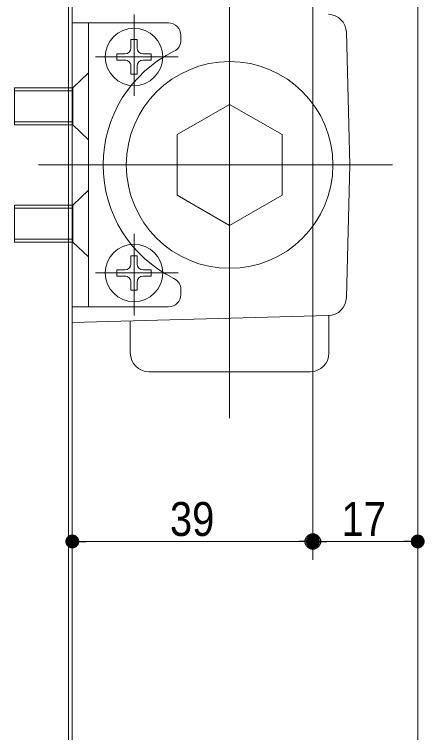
# Model space of a CAD drawing. Units: millimetres, scale not verified. Extents: x -909 to 909, y -457 to 457.
# Drawn here: x -708.5 to -642, y -57.3 to 59.1 of the extents above; entities that cross this region are included whole.
import ezdxf
from ezdxf.enums import TextEntityAlignment as Align

# ---------------------------------------------------------------- set-up
doc = ezdxf.new("R2010")
doc.units = ezdxf.units.MM
doc.header["$LTSCALE"] = 5
doc.header["$PDMODE"] = 32
doc.header["$PDSIZE"] = 2.5
for name, color, linetype, lineweight in [('0-1_3一般', 7, 'Continuous', 15), ('0-2_2寸法-1', 7, 'Continuous', 15), ('0-3_0', 7, 'Continuous', 25)]:
    doc.layers.add(name, color=color, linetype=linetype, lineweight=lineweight)
doc.layers.add('0-4_Defpoints', color=7, linetype='Continuous')
doc.styles.add('ＭＳ Ｐゴシック', font='')
doc.styles.get('ＭＳ Ｐゴシック').set_extended_font_data('MS PGothic')

# ---------------------------------------------------------------- blocks, each defined once
blk = doc.blocks.new('_Dot')
at = {"layer": '0-3_0'}
blk.add_line((-2.5, 0), (-5, 0), dxfattribs=at)
for points in [[(0, 0), (-2.5, 0), (-2.48, 0.31)], [(0, 0), (-2.48, -0.31), (-2.5, 0)], [(0, 0), (-2.48, 0.31), (-2.42, 0.62)], [(0, 0), (-2.42, -0.62), (-2.48, -0.31)], [(0, 0), (-2.42, 0.62), (-2.32, 0.92)], [(0, 0), (-2.32, -0.92), (-2.42, -0.62)], [(0, 0), (-2.32, 0.92), (-2.19, 1.2)], [(0, 0), (-2.19, -1.2), (-2.32, -0.92)], [(0, 0), (-2.19, 1.2), (-2.02, 1.47)], [(0, 0), (-2.02, -1.47), (-2.19, -1.2)], [(0, 0), (-2.02, 1.47), (-1.82, 1.71)], [(0, 0), (-1.82, -1.71), (-2.02, -1.47)], [(0, 0), (-1.82, 1.71), (-1.59, 1.93)], [(0, 0), (-1.59, -1.93), (-1.82, -1.71)], [(0, 0), (-1.59, 1.93), (-1.34, 2.11)], [(0, 0), (-1.34, -2.11), (-1.59, -1.93)], [(0, 0), (-1.34, 2.11), (-1.06, 2.26)], [(0, 0), (-1.06, -2.26), (-1.34, -2.11)], [(0, 0), (-1.06, 2.26), (-0.77, 2.38)], [(0, 0), (-0.77, -2.38), (-1.06, -2.26)], [(0, 0), (-0.77, 2.38), (-0.47, 2.46)], [(0, 0), (-0.47, -2.46), (-0.77, -2.38)], [(0, 0), (-0.47, 2.46), (-0.16, 2.5)], [(0, 0), (-0.16, -2.5), (-0.47, -2.46)], [(0, 0), (-0.16, 2.5), (0.16, 2.5)], [(0, 0), (0.16, -2.5), (-0.16, -2.5)], [(0, 0), (0.16, 2.5), (0.47, 2.46)], [(0, 0), (0.47, 2.46), (0.77, 2.38)], [(0, 0), (0.77, 2.38), (1.06, 2.26)], [(0, 0), (1.06, 2.26), (1.34, 2.11)], [(0, 0), (1.34, 2.11), (1.59, 1.93)], [(0, 0), (1.59, 1.93), (1.82, 1.71)], [(0, 0), (1.82, 1.71), (2.02, 1.47)], [(0, 0), (2.02, 1.47), (2.19, 1.2)], [(0, 0), (2.19, 1.2), (2.32, 0.92)], [(0, 0), (2.32, 0.92), (2.42, 0.62)], [(0, 0), (2.42, 0.62), (2.48, 0.31)], [(0, 0), (2.48, 0.31), (2.5, 0)], [(0, 0), (0.47, -2.46), (0.16, -2.5)], [(0, 0), (0.77, -2.38), (0.47, -2.46)], [(0, 0), (1.06, -2.26), (0.77, -2.38)], [(0, 0), (1.34, -2.11), (1.06, -2.26)], [(0, 0), (1.59, -1.93), (1.34, -2.11)], [(0, 0), (1.82, -1.71), (1.59, -1.93)], [(0, 0), (2.02, -1.47), (1.82, -1.71)], [(0, 0), (2.19, -1.2), (2.02, -1.47)], [(0, 0), (2.32, -0.92), (2.19, -1.2)], [(0, 0), (2.42, -0.62), (2.32, -0.92)], [(0, 0), (2.48, -0.31), (2.42, -0.62)], [(0, 0), (2.5, 0), (2.48, -0.31)]]:
    blk.add_solid(points, dxfattribs=at)
blk = doc.blocks.new('グループ-27')
at = {"layer": '0-1_3一般'}
for p, q in [((-2027.31, -31.76), (-2027.31, 383.6)), ((-2154.81, 300.85), (-2154.81, 45.85)), ((-2104.81, 295.24), (-2104.81, 229.24)), ((-2076.81, 288.35), (-2154.81, 288.35)), ((-2141.81, 288.35), (-2141.81, 58.35)), ((-2154.81, 68.35), (-2154.81, 283.35)), ((-2154.81, 74.25), (-2154.81, 283.35)), ((-1929.81, 173.35), (-1932.63, 280.81)), ((-2107.31, 268.35), (-2107.31, 274.85)), ((-2102.31, 268.35), (-2102.31, 274.85)), ((-2066.81, 278.35), (-2066.81, 274.37)), ((-2112.31, 263.35), (-2118.81, 263.35)), ((-2112.31, 263.35), (-2118.81, 263.35)), ((-2118.81, 263.35), (-2118.81, 258.35)), ((-2097.31, 263.35), (-2090.81, 263.35)), ((-2090.81, 263.35), (-2090.81, 258.35)), ((-2069.11, 260.85), (-2136.11, 260.85)), ((-2112.31, 258.35), (-2118.81, 258.35)), ((-2097.31, 258.35), (-2090.81, 258.35)), ((-2107.31, 253.35), (-2107.31, 246.85)), ((-2102.31, 253.35), (-2102.31, 246.85)), ((-2141.81, 247.92), (-2154.31, 235.85)), ((-2201.81, 235.85), (-2154.31, 235.85)), ((-2201.81, 235.85), (-2201.81, 220.85)), ((-2201.81, 233.35), (-2154.31, 233.35)), ((-2154.31, 220.85), (-2154.31, 235.85)), ((-2027.31, 222.42), (-2069.81, 197.89)), ((-1984.81, 197.89), (-2027.31, 222.42)), ((-2201.81, 205.85), (-2201.81, 220.85)), ((-2154.31, 220.85), (-2154.31, 205.85)), ((-2201.81, 208.35), (-2154.31, 208.35)), ((-2201.81, 205.85), (-2154.31, 205.85)), ((-2141.81, 193.78), (-2154.31, 205.85)), ((-2069.81, 197.89), (-2069.81, 148.81)), ((-1984.81, 148.81), (-1984.81, 197.89)), ((-1895.12, 173.35), (-2182.26, 173.35)), ((-1929.81, 173.35), (-1932.63, 65.89)), ((-2141.81, 152.92), (-2154.31, 140.85)), ((-2069.81, 148.81), (-2027.31, 124.27)), ((-2027.31, 124.27), (-1984.81, 148.81)), ((-2201.81, 140.85), (-2154.31, 140.85)), ((-2201.81, 140.85), (-2201.81, 125.85)), ((-2154.31, 125.85), (-2154.31, 140.85)), ((-2201.81, 138.35), (-2154.31, 138.35)), ((-2201.81, 110.85), (-2201.81, 125.85)), ((-2154.31, 125.85), (-2154.31, 110.85)), ((-2104.81, 51.46), (-2104.81, 117.46)), ((-2201.81, 113.35), (-2154.31, 113.35)), ((-2201.81, 110.85), (-2154.31, 110.85)), ((-2141.81, 98.78), (-2154.31, 110.85)), ((-2107.31, 93.35), (-2107.31, 99.85)), ((-2102.31, 93.35), (-2102.31, 99.85)), ((-2112.31, 88.35), (-2118.81, 88.35)), ((-2112.31, 88.35), (-2118.81, 88.35)), ((-2118.81, 88.35), (-2118.81, 83.35)), ((-2097.31, 88.35), (-2090.81, 88.35)), ((-2090.81, 88.35), (-2090.81, 83.35)), ((-2069.11, 85.85), (-2136.11, 85.85)), ((-2112.31, 83.35), (-2118.81, 83.35)), ((-2097.31, 83.35), (-2090.81, 83.35)), ((-2107.31, 78.35), (-2107.31, 71.85)), ((-2107.31, 78.35), (-2107.31, 71.85)), ((-2102.31, 78.35), (-2102.31, 71.85)), ((-2102.31, 78.35), (-2102.31, 71.85)), ((-2066.81, 72.32), (-2066.81, 68.35)), ((-2076.81, 58.35), (-2154.81, 58.35)), ((-2154.81, 45.85), (-1947.23, 51.28)), ((-2107.81, 47.08), (-2107.81, 20.85)), ((-1946.81, 20.85), (-1946.81, 51.3)), ((-1961.81, 5.85), (-2092.81, 5.85)), ((-2027.31, 0.85), (-2027.31, -28.91))]:
    blk.add_line(p, q, dxfattribs=at)
for points in [[(-2107.31, 268.35), (-2107.31, 274.85), (-2102.31, 274.85)], [(-2102.31, 268.35), (-2102.31, 274.85), (-2107.31, 274.85)], [(-2107.31, 253.35), (-2107.31, 246.85), (-2102.31, 246.85)], [(-2102.31, 253.35), (-2102.31, 246.85), (-2107.31, 246.85)], [(-2107.31, 93.35), (-2107.31, 99.85), (-2102.31, 99.85)], [(-2102.31, 93.35), (-2102.31, 99.85), (-2107.31, 99.85)], [(-2107.31, 71.85), (-2102.31, 71.85), (-2107.31, 71.85)]]:
    blk.add_lwpolyline(points, dxfattribs=at)
for centre, radius in [((-2104.81, 260.85), 23.25), ((-2027.31, 173.35), 83.75), ((-2104.81, 85.85), 23.25)]:
    blk.add_circle(centre, radius, dxfattribs=at)
for centre, radius, start, end in [((-1947.62, 280.42), 15, 1.49998, 88.50001), ((-2076.81, 278.35), 10, 359.99998, 90.00002), ((-2076.81, 274.37), 10, 296.1039, 359.99998), ((-2112.31, 268.35), 5, 270, 359.99998), ((-2112.31, 268.35), 5, 270, 359.99998), ((-2097.31, 268.35), 5, 180, 270), ((-2027.31, 173.35), 102.5, 116.10386, 243.8961), ((-2112.31, 253.35), 5, 359.99998, 90.00002), ((-2112.31, 253.35), 5, 359.99998, 90.00002), ((-2097.31, 253.35), 5, 90.00002, 180), ((-2112.31, 93.35), 5, 270, 359.99998), ((-2112.31, 93.35), 5, 270, 359.99998), ((-2097.31, 93.35), 5, 180, 270), ((-2112.31, 78.35), 5, 359.99998, 90.00002), ((-2112.31, 78.35), 5, 359.99998, 90.00002), ((-2097.31, 78.35), 5, 90.00002, 180), ((-2076.81, 72.32), 10, 359.99998, 63.89612), ((-2076.81, 68.35), 10, 270, 359.99998), ((-1947.62, 66.28), 15, 271.5, 358.49998), ((-2092.81, 20.85), 15, 180.00002, 270), ((-1961.81, 20.85), 15, 270, 359.99998)]:
    blk.add_arc(centre, radius, start, end, dxfattribs=at)

msp = doc.modelspace()

# ---------------------------------------------------------------- linework, layer by layer
at = {"layer": '0-1_3一般'}
for p, q in [((-699.088, 306.579), (-699.088, -256.391)), ((-699.688, 114.57), (-699.688, -174.227)), ((-699.088, 114.57), (-699.088, -174.227)), ((-643.088, 110.67), (-643.088, -164.027))]:
    msp.add_line(p, q, dxfattribs=at)
at = {"layer": '0-2_2寸法-1'}
for p, q in [((-699.088, 107.17), (-699.088, -29.332)), ((-660.088, 107.97), (-660.088, -29.332)), ((-660.088, 107.97), (-660.088, -29.332)), ((-643.088, 107.67), (-643.088, -29.332)), ((-696.837, -26.332), (-662.339, -26.332)), ((-645.339, -26.332), (-657.837, -26.332))]:
    msp.add_line(p, q, dxfattribs=at)
at = {"layer": '0-4_Defpoints'}
msp.add_point((-660.088, -26.332), dxfattribs=at)

# ---------------------------------------------------------------- block references
at = {"layer": '0-1_3一般', "xscale": 0.2, "yscale": 0.2}
msp.add_blockref('グループ-27', (-268.125, 0), dxfattribs=at)
at = {"layer": '0-2_2寸法-1', "xscale": 0.4502051, "yscale": 0.4502051, "rotation": 180}
for p in [(-699.088, -26.332), (-660.088, -26.332)]:
    msp.add_blockref('_Dot', p, dxfattribs=at)
at = {"layer": '0-2_2寸法-1', "xscale": 0.4502051, "yscale": 0.4502051}
for p in [(-660.088, -26.332), (-643.088, -26.332)]:
    msp.add_blockref('_Dot', p, dxfattribs=at)

# ---------------------------------------------------------------- texts
at = {"layer": '0-2_2寸法-1', "style": 'ＭＳ Ｐゴシック', "width": 0.9}
for s, p in [('39', (-683.261, -27.09)), ('17', (-655.434, -27.076))]:
    msp.add_text(s, height=5.499, dxfattribs=at).set_placement(p, align=Align.BOTTOM_LEFT)

doc.saveas('drawing.dxf')
